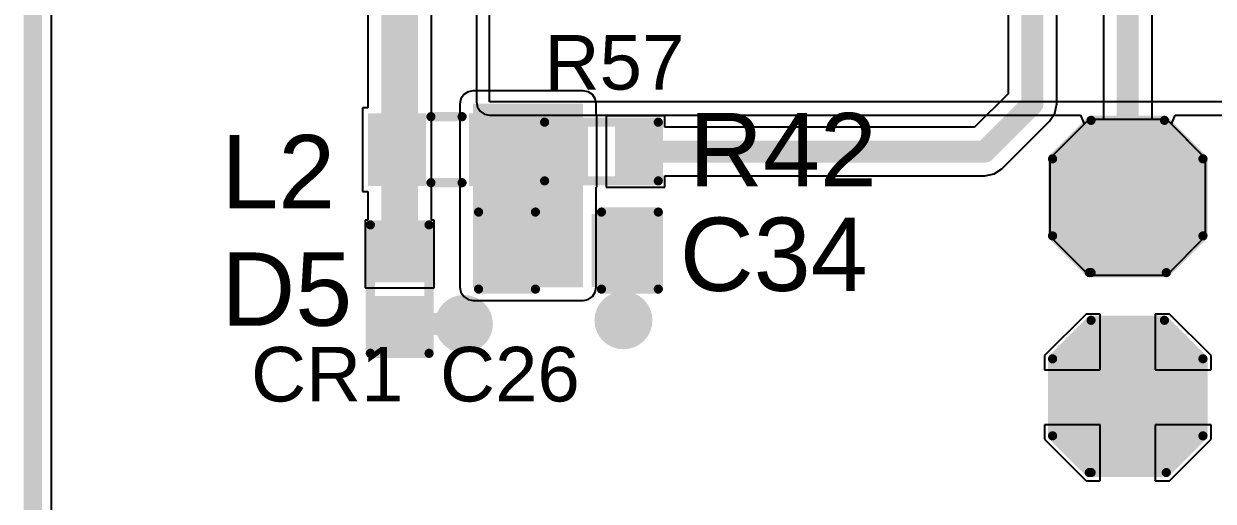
# Model space of a CAD drawing. Header units: inches. Extents: x -0.91 to 3.86, y -0.82 to 4.16.
# Drawn here: x -0.005 to 0.644, y 0.458 to 0.719 of the extents above; entities that cross this region are included whole.
import ezdxf

# ---------------------------------------------------------------- set-up
doc = ezdxf.new("R2010")
doc.units = ezdxf.units.IN
doc.header["$MEASUREMENT"] = 0
for name, color, linetype in [('Board Outline', 216, 'Continuous'), ('Bottom Layer 1', 5, 'Continuous'), ('Bottom Solder', 6, 'Continuous'), ('GND+Signal', 16, 'Continuous'), ('Mechanical 17', 56, 'Continuous'), ('Multi-Layer', 9, 'Continuous'), ('Pad Holes', 156, 'Continuous'), ('PWR+Signal', 76, 'Continuous'), ('Top Layer 1', 1, 'Continuous'), ('Top Overlay', 2, 'Continuous'), ('Top Paste', 8, 'Continuous'), ('Top Solder', 216, 'Continuous'), ('Via Holes', 16, 'Continuous')]:
    doc.layers.add(name, color=color, linetype=linetype)
doc.styles.add('Arial', font='', dxfattribs={"height": 0.2})
doc.styles.get('Arial').set_extended_font_data('Arial')

# ---------------------------------------------------------------- blocks, each defined once
blk = doc.blocks.new('R___0402_122')
at = {"layer": 'Top Layer 1'}
for points in [[(-0.0275, -0.0125), (-0.0275, 0.0125), (-0.0095, 0.0125), (-0.0095, -0.0125)], [(0.0095, -0.0125), (0.0095, 0.0125), (0.0275, 0.0125), (0.0275, -0.0125)]]:
    blk.add_hatch(color=1, dxfattribs=at).paths.add_polyline_path(points)
at = {"layer": 'Top Paste'}
for points in [[(-0.0275, -0.0125), (-0.0275, 0.0125), (-0.0095, 0.0125), (-0.0095, -0.0125)], [(0.0095, -0.0125), (0.0095, 0.0125), (0.0275, 0.0125), (0.0275, -0.0125)]]:
    blk.add_hatch(color=8, dxfattribs=at).paths.add_polyline_path(points)
at = {"layer": 'Top Solder'}
for points in [[(-0.02967, -0.01467), (-0.02967, 0.01467), (-0.00734, 0.01467), (-0.00734, -0.01467)], [(0.00733, -0.01467), (0.00733, 0.01467), (0.02966, 0.01467), (0.02966, -0.01467)]]:
    blk.add_hatch(color=216, dxfattribs=at).paths.add_polyline_path(points)
at = {"layer": 'Top Overlay'}
for points in [[(-0.031, 0.016, 0.005, 0.005, 0), (-0.031, -0.016, 0.005, 0.005, 0)], [(0.031, 0.016, 0.005, 0.005, 0), (-0.031, 0.016, 0.005, 0.005, 0)], [(0.031, 0.016, 0.005, 0.005, 0), (0.031, -0.016, 0.005, 0.005, 0)], [(0.031, -0.016, 0.005, 0.005, 0), (-0.031, -0.016, 0.005, 0.005, 0)], [(0.032, -0.017, 0.000127, 0.000127, 0), (-0.032, -0.017, 0.000127, 0.000127, 0)]]:
    blk.add_lwpolyline(points, format="xyseb", dxfattribs=at)
for points in [[(-0.03225, 0.016, 0.0025, 0.0025, 1), (-0.02975, 0.016, 0.0025, 0.0025, 1)], [(-0.03225, 0.016, 0.0025, 0.0025, 1), (-0.02975, 0.016, 0.0025, 0.0025, 1)], [(0.02975, 0.016, 0.0025, 0.0025, 1), (0.03225, 0.016, 0.0025, 0.0025, 1)], [(0.02975, 0.016, 0.0025, 0.0025, 1), (0.03225, 0.016, 0.0025, 0.0025, 1)], [(-0.03225, -0.016, 0.0025, 0.0025, 1), (-0.02975, -0.016, 0.0025, 0.0025, 1)], [(-0.03225, -0.016, 0.0025, 0.0025, 1), (-0.02975, -0.016, 0.0025, 0.0025, 1)], [(-0.03203, -0.017, 0.0000635, 0.0000635, 1), (-0.03197, -0.017, 0.0000635, 0.0000635, 1)], [(0.02975, -0.016, 0.0025, 0.0025, 1), (0.03225, -0.016, 0.0025, 0.0025, 1)], [(0.02975, -0.016, 0.0025, 0.0025, 1), (0.03225, -0.016, 0.0025, 0.0025, 1)], [(0.03197, -0.017, 0.0000635, 0.0000635, 1), (0.03203, -0.017, 0.0000635, 0.0000635, 1)]]:
    blk.add_lwpolyline(points, format="xyseb", close=True, dxfattribs=at)
blk = doc.blocks.new('IND_0603__1608_M_______176')
at = {"layer": 'Top Layer 1'}
for points in [[(-0.03937, 0.01575), (-0.01575, 0.01575), (-0.01575, -0.01575), (-0.03937, -0.01575)], [(0.01575, 0.01575), (0.03937, 0.01575), (0.03937, -0.01575), (0.01575, -0.01575)]]:
    blk.add_hatch(color=1, dxfattribs=at).paths.add_polyline_path(points)
at = {"layer": 'Top Paste'}
for points in [[(-0.03937, 0.01575), (-0.01575, 0.01575), (-0.01575, -0.01575), (-0.03937, -0.01575)], [(0.01575, 0.01575), (0.03937, 0.01575), (0.03937, -0.01575), (0.01575, -0.01575)]]:
    blk.add_hatch(color=8, dxfattribs=at).paths.add_polyline_path(points)
at = {"layer": 'Top Solder'}
for points in [[(-0.04337, 0.01975), (-0.01175, 0.01975), (-0.01175, -0.01975), (-0.04337, -0.01975)], [(0.01175, 0.01975), (0.04337, 0.01975), (0.04337, -0.01975), (0.01175, -0.01975)]]:
    blk.add_hatch(color=216, dxfattribs=at).paths.add_polyline_path(points)
at = {"layer": 'Top Overlay'}
for points in [[(0.009, 0.018, 0.005, 0.005, 0), (-0.008, 0.018, 0.005, 0.005, 0)], [(0.009, -0.018, 0.005, 0.005, 0), (-0.008, -0.018, 0.005, 0.005, 0)]]:
    blk.add_lwpolyline(points, format="xyseb", dxfattribs=at)
for points in [[(-0.00925, 0.018, 0.0025, 0.0025, 1), (-0.00675, 0.018, 0.0025, 0.0025, 1)], [(0.00775, 0.018, 0.0025, 0.0025, 1), (0.01025, 0.018, 0.0025, 0.0025, 1)], [(-0.00925, -0.018, 0.0025, 0.0025, 1), (-0.00675, -0.018, 0.0025, 0.0025, 1)], [(0.00775, -0.018, 0.0025, 0.0025, 1), (0.01025, -0.018, 0.0025, 0.0025, 1)]]:
    blk.add_lwpolyline(points, format="xyseb", close=True, dxfattribs=at)
blk = doc.blocks.new('T____P______TH_1_8___H_________0_92___179')
at = {"layer": 'Bottom Layer 1'}
blk.add_hatch(color=5, dxfattribs=at).paths.add_polyline_path([(0.01772, 0.03543), (-0.01772, 0.03543), (-0.03543, 0.01772), (-0.03543, -0.01772), (-0.01772, -0.03543), (0.01772, -0.03543), (0.03543, -0.01772), (0.03543, 0.01772)])
at = {"layer": 'Bottom Solder'}
blk.add_hatch(color=6, dxfattribs=at).paths.add_polyline_path([(0.01972, 0.03943), (-0.01972, 0.03943), (-0.03943, 0.01972), (-0.03943, -0.01972), (-0.01972, -0.03943), (0.01972, -0.03943), (0.03943, -0.01972), (0.03943, 0.01972)])
at = {"layer": 'GND+Signal'}
blk.add_hatch(color=16, dxfattribs=at).paths.add_polyline_path([(0.01772, 0.03543), (-0.01772, 0.03543), (-0.03543, 0.01772), (-0.03543, -0.01772), (-0.01772, -0.03543), (0.01772, -0.03543), (0.03543, -0.01772), (0.03543, 0.01772)])
at = {"layer": 'Multi-Layer'}
blk.add_hatch(color=9, dxfattribs=at).paths.add_polyline_path([(0.01772, 0.03543), (-0.01772, 0.03543), (-0.03543, 0.01772), (-0.03543, -0.01772), (-0.01772, -0.03543), (0.01772, -0.03543), (0.03543, -0.01772), (0.03543, 0.01772)])
at = {"layer": 'Pad Holes'}
h = blk.add_hatch(color=7, dxfattribs=at)
edge = h.paths.add_edge_path()
edge.add_arc((0, 0), 0.01811, 0, 360)
at = {"layer": 'PWR+Signal'}
blk.add_hatch(color=76, dxfattribs=at).paths.add_polyline_path([(0.01772, 0.03543), (-0.01772, 0.03543), (-0.03543, 0.01772), (-0.03543, -0.01772), (-0.01772, -0.03543), (0.01772, -0.03543), (0.03543, -0.01772), (0.03543, 0.01772)])
at = {"layer": 'Top Layer 1'}
blk.add_hatch(color=1, dxfattribs=at).paths.add_polyline_path([(0.01772, 0.03543), (-0.01772, 0.03543), (-0.03543, 0.01772), (-0.03543, -0.01772), (-0.01772, -0.03543), (0.01772, -0.03543), (0.03543, -0.01772), (0.03543, 0.01772)])
at = {"layer": 'Top Solder'}
blk.add_hatch(color=216, dxfattribs=at).paths.add_polyline_path([(0.01972, 0.03943), (-0.01972, 0.03943), (-0.03943, 0.01972), (-0.03943, -0.01972), (-0.01972, -0.03943), (0.01972, -0.03943), (0.03943, -0.01972), (0.03943, 0.01972)])
at = {"layer": 'Top Overlay'}
for points in [[(-0.041, 0.021, 0.005, 0.005, 0), (-0.02, 0.042, 0.005, 0.005, 0)], [(-0.02, 0.042, 0.005, 0.005, 0), (0.02, 0.042, 0.005, 0.005, 0)], [(0.02, 0.042, 0.005, 0.005, 0), (0.041, 0.021, 0.005, 0.005, 0)], [(-0.041, -0.021, 0.005, 0.005, 0), (-0.041, 0.021, 0.005, 0.005, 0)], [(0.041, -0.021, 0.005, 0.005, 0), (0.041, 0.021, 0.005, 0.005, 0)], [(-0.041, -0.021, 0.005, 0.005, 0), (-0.021, -0.041, 0.005, 0.005, 0)], [(0.021, -0.041, 0.005, 0.005, 0), (0.041, -0.021, 0.005, 0.005, 0)], [(-0.02, -0.041, 0.005, 0.005, 0), (0.021, -0.041, 0.005, 0.005, 0)]]:
    blk.add_lwpolyline(points, format="xyseb", dxfattribs=at)
for points in [[(-0.02125, 0.042, 0.0025, 0.0025, 1), (-0.01875, 0.042, 0.0025, 0.0025, 1)], [(-0.02125, 0.042, 0.0025, 0.0025, 1), (-0.01875, 0.042, 0.0025, 0.0025, 1)], [(0.01875, 0.042, 0.0025, 0.0025, 1), (0.02125, 0.042, 0.0025, 0.0025, 1)], [(0.01875, 0.042, 0.0025, 0.0025, 1), (0.02125, 0.042, 0.0025, 0.0025, 1)], [(-0.04225, 0.021, 0.0025, 0.0025, 1), (-0.03975, 0.021, 0.0025, 0.0025, 1)], [(-0.04225, 0.021, 0.0025, 0.0025, 1), (-0.03975, 0.021, 0.0025, 0.0025, 1)], [(0.03975, 0.021, 0.0025, 0.0025, 1), (0.04225, 0.021, 0.0025, 0.0025, 1)], [(0.03975, 0.021, 0.0025, 0.0025, 1), (0.04225, 0.021, 0.0025, 0.0025, 1)], [(-0.04225, -0.021, 0.0025, 0.0025, 1), (-0.03975, -0.021, 0.0025, 0.0025, 1)], [(-0.04225, -0.021, 0.0025, 0.0025, 1), (-0.03975, -0.021, 0.0025, 0.0025, 1)], [(0.03975, -0.021, 0.0025, 0.0025, 1), (0.04225, -0.021, 0.0025, 0.0025, 1)], [(0.03975, -0.021, 0.0025, 0.0025, 1), (0.04225, -0.021, 0.0025, 0.0025, 1)], [(-0.02225, -0.041, 0.0025, 0.0025, 1), (-0.01975, -0.041, 0.0025, 0.0025, 1)], [(-0.02125, -0.041, 0.0025, 0.0025, 1), (-0.01875, -0.041, 0.0025, 0.0025, 1)], [(0.01975, -0.041, 0.0025, 0.0025, 1), (0.02225, -0.041, 0.0025, 0.0025, 1)], [(0.01975, -0.041, 0.0025, 0.0025, 1), (0.02225, -0.041, 0.0025, 0.0025, 1)]]:
    blk.add_lwpolyline(points, format="xyseb", close=True, dxfattribs=at)
blk = doc.blocks.new('T____P______TH_1_8___H_________0_92___180')
at = {"layer": 'Bottom Layer 1'}
blk.add_hatch(color=5, dxfattribs=at).paths.add_polyline_path([(0.01772, 0.03543), (-0.01772, 0.03543), (-0.03543, 0.01772), (-0.03543, -0.01772), (-0.01772, -0.03543), (0.01772, -0.03543), (0.03543, -0.01772), (0.03543, 0.01772)])
at = {"layer": 'Bottom Solder'}
blk.add_hatch(color=6, dxfattribs=at).paths.add_polyline_path([(0.01972, 0.03943), (-0.01972, 0.03943), (-0.03943, 0.01972), (-0.03943, -0.01972), (-0.01972, -0.03943), (0.01972, -0.03943), (0.03943, -0.01972), (0.03943, 0.01972)])
at = {"layer": 'GND+Signal'}
blk.add_hatch(color=16, dxfattribs=at).paths.add_polyline_path([(0.01772, 0.03543), (-0.01772, 0.03543), (-0.03543, 0.01772), (-0.03543, -0.01772), (-0.01772, -0.03543), (0.01772, -0.03543), (0.03543, -0.01772), (0.03543, 0.01772)])
at = {"layer": 'Multi-Layer'}
blk.add_hatch(color=9, dxfattribs=at).paths.add_polyline_path([(0.01772, 0.03543), (-0.01772, 0.03543), (-0.03543, 0.01772), (-0.03543, -0.01772), (-0.01772, -0.03543), (0.01772, -0.03543), (0.03543, -0.01772), (0.03543, 0.01772)])
at = {"layer": 'Pad Holes'}
h = blk.add_hatch(color=7, dxfattribs=at)
edge = h.paths.add_edge_path()
edge.add_arc((0, 0), 0.01811, 0, 360)
at = {"layer": 'PWR+Signal'}
blk.add_hatch(color=76, dxfattribs=at).paths.add_polyline_path([(0.01772, 0.03543), (-0.01772, 0.03543), (-0.03543, 0.01772), (-0.03543, -0.01772), (-0.01772, -0.03543), (0.01772, -0.03543), (0.03543, -0.01772), (0.03543, 0.01772)])
at = {"layer": 'Top Layer 1'}
blk.add_hatch(color=1, dxfattribs=at).paths.add_polyline_path([(0.01772, 0.03543), (-0.01772, 0.03543), (-0.03543, 0.01772), (-0.03543, -0.01772), (-0.01772, -0.03543), (0.01772, -0.03543), (0.03543, -0.01772), (0.03543, 0.01772)])
at = {"layer": 'Top Solder'}
blk.add_hatch(color=216, dxfattribs=at).paths.add_polyline_path([(0.01972, 0.03943), (-0.01972, 0.03943), (-0.03943, 0.01972), (-0.03943, -0.01972), (-0.01972, -0.03943), (0.01972, -0.03943), (0.03943, -0.01972), (0.03943, 0.01972)])
at = {"layer": 'Top Overlay'}
for points in [[(-0.041, 0.021, 0.005, 0.005, 0), (-0.02, 0.042, 0.005, 0.005, 0)], [(-0.02, 0.042, 0.005, 0.005, 0), (0.02, 0.042, 0.005, 0.005, 0)], [(0.02, 0.042, 0.005, 0.005, 0), (0.041, 0.021, 0.005, 0.005, 0)], [(-0.041, -0.021, 0.005, 0.005, 0), (-0.041, 0.021, 0.005, 0.005, 0)], [(0.041, -0.021, 0.005, 0.005, 0), (0.041, 0.021, 0.005, 0.005, 0)], [(-0.041, -0.021, 0.005, 0.005, 0), (-0.021, -0.041, 0.005, 0.005, 0)], [(0.021, -0.041, 0.005, 0.005, 0), (0.041, -0.021, 0.005, 0.005, 0)], [(-0.02, -0.041, 0.005, 0.005, 0), (0.021, -0.041, 0.005, 0.005, 0)]]:
    blk.add_lwpolyline(points, format="xyseb", dxfattribs=at)
for points in [[(-0.02125, 0.042, 0.0025, 0.0025, 1), (-0.01875, 0.042, 0.0025, 0.0025, 1)], [(-0.02125, 0.042, 0.0025, 0.0025, 1), (-0.01875, 0.042, 0.0025, 0.0025, 1)], [(0.01875, 0.042, 0.0025, 0.0025, 1), (0.02125, 0.042, 0.0025, 0.0025, 1)], [(0.01875, 0.042, 0.0025, 0.0025, 1), (0.02125, 0.042, 0.0025, 0.0025, 1)], [(-0.04225, 0.021, 0.0025, 0.0025, 1), (-0.03975, 0.021, 0.0025, 0.0025, 1)], [(-0.04225, 0.021, 0.0025, 0.0025, 1), (-0.03975, 0.021, 0.0025, 0.0025, 1)], [(0.03975, 0.021, 0.0025, 0.0025, 1), (0.04225, 0.021, 0.0025, 0.0025, 1)], [(0.03975, 0.021, 0.0025, 0.0025, 1), (0.04225, 0.021, 0.0025, 0.0025, 1)], [(-0.04225, -0.021, 0.0025, 0.0025, 1), (-0.03975, -0.021, 0.0025, 0.0025, 1)], [(-0.04225, -0.021, 0.0025, 0.0025, 1), (-0.03975, -0.021, 0.0025, 0.0025, 1)], [(0.03975, -0.021, 0.0025, 0.0025, 1), (0.04225, -0.021, 0.0025, 0.0025, 1)], [(0.03975, -0.021, 0.0025, 0.0025, 1), (0.04225, -0.021, 0.0025, 0.0025, 1)], [(-0.02225, -0.041, 0.0025, 0.0025, 1), (-0.01975, -0.041, 0.0025, 0.0025, 1)], [(-0.02125, -0.041, 0.0025, 0.0025, 1), (-0.01875, -0.041, 0.0025, 0.0025, 1)], [(0.01975, -0.041, 0.0025, 0.0025, 1), (0.02225, -0.041, 0.0025, 0.0025, 1)], [(0.01975, -0.041, 0.0025, 0.0025, 1), (0.02225, -0.041, 0.0025, 0.0025, 1)]]:
    blk.add_lwpolyline(points, format="xyseb", close=True, dxfattribs=at)
blk = doc.blocks.new('D_____0402_212')
at = {"layer": 'Top Layer 1'}
for points in [[(-0.03051, -0.01181), (-0.03051, 0.01181), (-0.00768, 0.01181), (-0.00768, -0.01181)], [(0.00768, -0.01181), (0.00768, 0.01181), (0.03051, 0.01181), (0.03051, -0.01181)]]:
    blk.add_hatch(color=1, dxfattribs=at).paths.add_polyline_path(points)
at = {"layer": 'Top Paste'}
for points in [[(-0.03051, -0.01181), (-0.03051, 0.01181), (-0.00768, 0.01181), (-0.00768, -0.01181)], [(0.00768, -0.01181), (0.00768, 0.01181), (0.03051, 0.01181), (0.03051, -0.01181)]]:
    blk.add_hatch(color=8, dxfattribs=at).paths.add_polyline_path(points)
at = {"layer": 'Top Solder'}
for points in [[(-0.03451, -0.01581), (-0.03451, 0.01581), (-0.00368, 0.01581), (-0.00368, -0.01581)], [(0.00368, -0.01581), (0.00368, 0.01581), (0.03451, 0.01581), (0.03451, -0.01581)]]:
    blk.add_hatch(color=216, dxfattribs=at).paths.add_polyline_path(points)
at = {"layer": 'Top Overlay'}
for points in [[(-0.035, 0.016, 0.005, 0.005, 0), (0.035, 0.016, 0.005, 0.005, 0)], [(-0.035, 0.016, 0.005, 0.005, 0), (-0.035, -0.016, 0.005, 0.005, 0)], [(0.035, 0.016, 0.005, 0.005, 0), (0.035, -0.016, 0.005, 0.005, 0)], [(-0.035, -0.016, 0.005, 0.005, 0), (0.035, -0.016, 0.005, 0.005, 0)]]:
    blk.add_lwpolyline(points, format="xyseb", dxfattribs=at)
for points in [[(-0.03625, 0.016, 0.0025, 0.0025, 1), (-0.03375, 0.016, 0.0025, 0.0025, 1)], [(-0.03625, 0.016, 0.0025, 0.0025, 1), (-0.03375, 0.016, 0.0025, 0.0025, 1)], [(0.03375, 0.016, 0.0025, 0.0025, 1), (0.03625, 0.016, 0.0025, 0.0025, 1)], [(0.03375, 0.016, 0.0025, 0.0025, 1), (0.03625, 0.016, 0.0025, 0.0025, 1)], [(-0.03625, -0.016, 0.0025, 0.0025, 1), (-0.03375, -0.016, 0.0025, 0.0025, 1)], [(-0.03625, -0.016, 0.0025, 0.0025, 1), (-0.03375, -0.016, 0.0025, 0.0025, 1)], [(0.03375, -0.016, 0.0025, 0.0025, 1), (0.03625, -0.016, 0.0025, 0.0025, 1)], [(0.03375, -0.016, 0.0025, 0.0025, 1), (0.03625, -0.016, 0.0025, 0.0025, 1)]]:
    blk.add_lwpolyline(points, format="xyseb", close=True, dxfattribs=at)
blk = doc.blocks.new('C___0603_217')
at = {"layer": 'Top Layer 1'}
for points in [[(-0.015, 0.0175), (-0.015, -0.0175), (-0.045, -0.0175), (-0.045, 0.0175)], [(0.045, 0.0175), (0.045, -0.0175), (0.015, -0.0175), (0.015, 0.0175)]]:
    blk.add_hatch(color=1, dxfattribs=at).paths.add_polyline_path(points)
at = {"layer": 'Top Paste'}
for points in [[(-0.015, 0.0175), (-0.015, -0.0175), (-0.045, -0.0175), (-0.045, 0.0175)], [(0.045, 0.0175), (0.045, -0.0175), (0.015, -0.0175), (0.015, 0.0175)]]:
    blk.add_hatch(color=8, dxfattribs=at).paths.add_polyline_path(points)
at = {"layer": 'Top Solder'}
for points in [[(-0.01264, 0.01986), (-0.01264, -0.01986), (-0.04736, -0.01986), (-0.04736, 0.01986)], [(0.04736, 0.01986), (0.04736, -0.01986), (0.01264, -0.01986), (0.01264, 0.01986)]]:
    blk.add_hatch(color=216, dxfattribs=at).paths.add_polyline_path(points)
at = {"layer": 'Top Overlay'}
for points in [[(-0.049, 0.021, 0.005, 0.005, 0), (-0.018, 0.021, 0.005, 0.005, 0)], [(-0.049, -0.021, 0.005, 0.005, 0), (-0.049, 0.021, 0.005, 0.005, 0)], [(0.018, 0.021, 0.005, 0.005, 0), (0.049, 0.021, 0.005, 0.005, 0)], [(0.049, -0.021, 0.005, 0.005, 0), (0.049, 0.021, 0.005, 0.005, 0)], [(-0.049, -0.021, 0.005, 0.005, 0), (-0.018, -0.021, 0.005, 0.005, 0)], [(0.018, -0.021, 0.005, 0.005, 0), (0.049, -0.021, 0.005, 0.005, 0)]]:
    blk.add_lwpolyline(points, format="xyseb", dxfattribs=at)
for points in [[(-0.05025, 0.021, 0.0025, 0.0025, 1), (-0.04775, 0.021, 0.0025, 0.0025, 1)], [(-0.05025, 0.021, 0.0025, 0.0025, 1), (-0.04775, 0.021, 0.0025, 0.0025, 1)], [(-0.01925, 0.021, 0.0025, 0.0025, 1), (-0.01675, 0.021, 0.0025, 0.0025, 1)], [(0.01675, 0.021, 0.0025, 0.0025, 1), (0.01925, 0.021, 0.0025, 0.0025, 1)], [(0.04775, 0.021, 0.0025, 0.0025, 1), (0.05025, 0.021, 0.0025, 0.0025, 1)], [(0.04775, 0.021, 0.0025, 0.0025, 1), (0.05025, 0.021, 0.0025, 0.0025, 1)], [(-0.05025, -0.021, 0.0025, 0.0025, 1), (-0.04775, -0.021, 0.0025, 0.0025, 1)], [(-0.05025, -0.021, 0.0025, 0.0025, 1), (-0.04775, -0.021, 0.0025, 0.0025, 1)], [(-0.01925, -0.021, 0.0025, 0.0025, 1), (-0.01675, -0.021, 0.0025, 0.0025, 1)], [(0.01675, -0.021, 0.0025, 0.0025, 1), (0.01925, -0.021, 0.0025, 0.0025, 1)], [(0.04775, -0.021, 0.0025, 0.0025, 1), (0.05025, -0.021, 0.0025, 0.0025, 1)], [(0.04775, -0.021, 0.0025, 0.0025, 1), (0.05025, -0.021, 0.0025, 0.0025, 1)]]:
    blk.add_lwpolyline(points, format="xyseb", close=True, dxfattribs=at)

msp = doc.modelspace()

# ---------------------------------------------------------------- hatches: boundary and pattern name
at = {"layer": 'Bottom Layer 1'}
h = msp.add_hatch(color=5, dxfattribs=at)
edge = h.paths.add_edge_path()
edge.add_arc((0.235, 0.555), 0.01181, 0, 360)
h = msp.add_hatch(color=5, dxfattribs=at)
edge = h.paths.add_edge_path()
edge.add_arc((0.322, 0.557), 0.01181, 0, 360)
at = {"layer": 'Bottom Solder'}
h = msp.add_hatch(color=6, dxfattribs=at)
edge = h.paths.add_edge_path()
edge.add_arc((0.235, 0.555), 0.01581, 0, 360)
h = msp.add_hatch(color=6, dxfattribs=at)
edge = h.paths.add_edge_path()
edge.add_arc((0.322, 0.557), 0.01581, 0, 360)
at = {"layer": 'GND+Signal'}
h = msp.add_hatch(color=16, dxfattribs=at)
edge = h.paths.add_edge_path()
edge.add_arc((0.235, 0.555), 0.01181, 0, 360)
h = msp.add_hatch(color=16, dxfattribs=at)
edge = h.paths.add_edge_path()
edge.add_arc((0.322, 0.557), 0.01181, 0, 360)
at = {"layer": 'PWR+Signal'}
h = msp.add_hatch(color=76, dxfattribs=at)
edge = h.paths.add_edge_path()
edge.add_arc((0.235, 0.555), 0.01181, 0, 360)
h = msp.add_hatch(color=76, dxfattribs=at)
edge = h.paths.add_edge_path()
edge.add_arc((0.322, 0.557), 0.01181, 0, 360)
at = {"layer": 'Top Layer 1'}
msp.add_hatch(color=1, dxfattribs=at).paths.add_polyline_path([(0.24, 0.575), (0.3, 0.575), (0.3, 0.675), (0.24, 0.675)])
h = msp.add_hatch(color=1, dxfattribs=at)
edge = h.paths.add_edge_path()
edge.add_arc((0.235, 0.555), 0.01181, 0, 360)
h = msp.add_hatch(color=1, dxfattribs=at)
edge = h.paths.add_edge_path()
edge.add_arc((0.322, 0.557), 0.01181, 0, 360)
at = {"layer": 'Via Holes'}
h = msp.add_hatch(color=7, dxfattribs=at)
edge = h.paths.add_edge_path()
edge.add_arc((0.235, 0.555), 0.00591, 0, 360)
h = msp.add_hatch(color=7, dxfattribs=at)
edge = h.paths.add_edge_path()
edge.add_arc((0.322, 0.557), 0.00591, 0, 360)

# ---------------------------------------------------------------- linework, layer by layer
at = {"layer": 'Board Outline'}
msp.add_lwpolyline([(0, 0, 0.01, 0.01, 0), (0, 4.15, 0.01, 0.01, 0)], format="xyseb", dxfattribs=at)
at = {"layer": 'Bottom Layer 1'}
for p, q in [((0.0102, 0.0102), (0.0102, 4.1398)), ((0.57578, 0.66643), (0.55457, 0.64522)), ((0.61822, 0.66643), (0.57578, 0.66643)), ((0.63943, 0.64522), (0.61822, 0.66643)), ((0.55457, 0.64522), (0.55457, 0.60278)), ((0.63943, 0.60278), (0.63943, 0.64522)), ((0.55457, 0.60278), (0.57578, 0.58157)), ((0.61822, 0.58157), (0.63943, 0.60278)), ((0.57578, 0.58157), (0.61822, 0.58157)), ((0.57428, 0.56043), (0.55157, 0.53772)), ((0.582, 0.56043), (0.57428, 0.56043)), ((0.582, 0.53), (0.582, 0.56043)), ((0.61972, 0.56043), (0.612, 0.56043)), ((0.612, 0.56043), (0.612, 0.53)), ((0.64243, 0.53772), (0.61972, 0.56043)), ((0.55157, 0.53772), (0.55157, 0.53)), ((0.64243, 0.53), (0.64243, 0.53772)), ((0.55157, 0.53), (0.582, 0.53)), ((0.612, 0.53), (0.64243, 0.53)), ((0.582, 0.5), (0.55157, 0.5)), ((0.55157, 0.5), (0.55157, 0.49228)), ((0.582, 0.46957), (0.582, 0.5)), ((0.64243, 0.5), (0.612, 0.5)), ((0.612, 0.5), (0.612, 0.46957)), ((0.64243, 0.49228), (0.64243, 0.5)), ((0.55157, 0.49228), (0.57428, 0.46957)), ((0.61972, 0.46957), (0.64243, 0.49228)), ((0.57428, 0.46957), (0.582, 0.46957)), ((0.612, 0.46957), (0.61972, 0.46957))]:
    msp.add_line(p, q, dxfattribs=at)
at = {"layer": 'GND+Signal'}
for p, q in [((0.0102, 0.0102), (0.0102, 2.40832)), ((0.57578, 0.66643), (0.55457, 0.64522)), ((0.61822, 0.66643), (0.57578, 0.66643)), ((0.63943, 0.64522), (0.61822, 0.66643)), ((0.55457, 0.64522), (0.55457, 0.60278)), ((0.63943, 0.60278), (0.63943, 0.64522)), ((0.55457, 0.60278), (0.57578, 0.58157)), ((0.61822, 0.58157), (0.63943, 0.60278)), ((0.57578, 0.58157), (0.61822, 0.58157)), ((0.57428, 0.56043), (0.55157, 0.53772)), ((0.582, 0.56043), (0.57428, 0.56043)), ((0.582, 0.53), (0.582, 0.56043)), ((0.61972, 0.56043), (0.612, 0.56043)), ((0.612, 0.56043), (0.612, 0.53)), ((0.64243, 0.53772), (0.61972, 0.56043)), ((0.55157, 0.53772), (0.55157, 0.53)), ((0.64243, 0.53), (0.64243, 0.53772)), ((0.55157, 0.53), (0.582, 0.53)), ((0.612, 0.53), (0.64243, 0.53)), ((0.582, 0.5), (0.55157, 0.5)), ((0.55157, 0.5), (0.55157, 0.49228)), ((0.582, 0.46957), (0.582, 0.5)), ((0.64243, 0.5), (0.612, 0.5)), ((0.612, 0.5), (0.612, 0.46957)), ((0.64243, 0.49228), (0.64243, 0.5)), ((0.55157, 0.49228), (0.57428, 0.46957)), ((0.61972, 0.46957), (0.64243, 0.49228)), ((0.57428, 0.46957), (0.582, 0.46957)), ((0.612, 0.46957), (0.61972, 0.46957))]:
    msp.add_line(p, q, dxfattribs=at)
at = {"layer": 'PWR+Signal'}
for p, q in [((0.0102, 0.0102), (0.0102, 4.1398)), ((0.24186, 0.74985), (0.24186, 0.676)), ((0.249, 0.676), (0.249, 0.74985)), ((0.24186, 0.676), (0.24241, 0.67327)), ((3.556, 0.676), (0.249, 0.676)), ((0.24241, 0.67327), (0.24395, 0.67095)), ((0.24395, 0.67095), (0.24627, 0.66941)), ((0.24627, 0.66941), (0.249, 0.66886)), ((0.249, 0.66886), (0.57114, 0.66886)), ((0.57114, 0.66886), (0.57321, 0.66386)), ((0.62079, 0.66386), (0.62286, 0.66886)), ((0.62286, 0.66886), (3.556, 0.66886)), ((0.57321, 0.66386), (0.55457, 0.64522)), ((0.63943, 0.64522), (0.62079, 0.66386)), ((0.55457, 0.64522), (0.55457, 0.60278)), ((0.63943, 0.60278), (0.63943, 0.64522)), ((0.55457, 0.60278), (0.57578, 0.58157)), ((0.61822, 0.58157), (0.63943, 0.60278)), ((0.57578, 0.58157), (0.61822, 0.58157)), ((0.57428, 0.56043), (0.55157, 0.53772)), ((0.582, 0.56043), (0.57428, 0.56043)), ((0.582, 0.53), (0.582, 0.56043)), ((0.61972, 0.56043), (0.612, 0.56043)), ((0.612, 0.56043), (0.612, 0.53)), ((0.64243, 0.53772), (0.61972, 0.56043)), ((0.55157, 0.53772), (0.55157, 0.53)), ((0.64243, 0.53), (0.64243, 0.53772)), ((0.55157, 0.53), (0.582, 0.53)), ((0.612, 0.53), (0.64243, 0.53)), ((0.582, 0.5), (0.55157, 0.5)), ((0.55157, 0.5), (0.55157, 0.49228)), ((0.582, 0.46957), (0.582, 0.5)), ((0.64243, 0.5), (0.612, 0.5)), ((0.612, 0.5), (0.612, 0.46957)), ((0.64243, 0.49228), (0.64243, 0.5)), ((0.55157, 0.49228), (0.57428, 0.46957)), ((0.61972, 0.46957), (0.64243, 0.49228)), ((0.57428, 0.46957), (0.582, 0.46957)), ((0.612, 0.46957), (0.61972, 0.46957))]:
    msp.add_line(p, q, dxfattribs=at)
at = {"layer": 'Top Layer 1'}
for p, q in [((0.0102, 0.0102), (0.0102, 2.24497)), ((0.61025, 0.66643), (0.61025, 1.208)), ((0.58375, 1.20251), (0.58375, 0.66643)), ((0.55825, 0.675), (0.55825, 0.95)), ((0.53175, 0.94451), (0.53175, 0.68049)), ((0.18267, 0.82849), (0.18267, 0.67275)), ((0.21733, 0.61151), (0.21733, 0.82849)), ((0.23727, 0.68159), (0.23495, 0.68005)), ((0.24, 0.68214), (0.23727, 0.68159)), ((0.3, 0.68214), (0.24, 0.68214)), ((0.30273, 0.68159), (0.3, 0.68214)), ((0.30505, 0.68005), (0.30273, 0.68159)), ((0.23341, 0.67773), (0.23286, 0.675)), ((0.23286, 0.675), (0.23286, 0.575)), ((0.23495, 0.68005), (0.23341, 0.67773)), ((0.30659, 0.67773), (0.30505, 0.68005)), ((0.30714, 0.675), (0.30659, 0.67773)), ((0.30714, 0.6685), (0.30714, 0.675)), ((0.53175, 0.68049), (0.51351, 0.66225)), ((0.55725, 0.66993), (0.55825, 0.675)), ((0.55825, 0.675), (0.55825, 0.675)), ((0.18267, 0.67275), (0.17963, 0.67275)), ((0.17963, 0.67275), (0.17963, 0.62725)), ((0.3075, 0.6685), (0.30714, 0.6685)), ((0.3075, 0.6295), (0.3075, 0.6685)), ((0.3445, 0.6685), (0.3125, 0.6685)), ((0.3125, 0.6685), (0.3125, 0.6295)), ((0.3445, 0.66225), (0.3445, 0.6685)), ((0.55437, 0.66563), (0.55725, 0.66993)), ((0.51351, 0.66225), (0.3445, 0.66225)), ((0.52837, 0.63963), (0.55437, 0.66563)), ((0.57578, 0.66643), (0.55457, 0.64522)), ((0.58375, 0.66643), (0.57578, 0.66643)), ((0.61822, 0.66643), (0.61025, 0.66643)), ((0.63943, 0.64522), (0.61822, 0.66643)), ((0.55457, 0.64522), (0.55457, 0.60278)), ((0.63943, 0.60278), (0.63943, 0.64522)), ((0.3445, 0.6295), (0.3445, 0.63575)), ((0.3445, 0.63575), (0.519, 0.63575)), ((0.519, 0.63575), (0.52407, 0.63675)), ((0.52407, 0.63675), (0.52837, 0.63963)), ((0.30714, 0.575), (0.30714, 0.6295)), ((0.30714, 0.6295), (0.3075, 0.6295)), ((0.3125, 0.6295), (0.3445, 0.6295)), ((0.17963, 0.62725), (0.18267, 0.62725)), ((0.18267, 0.62725), (0.18267, 0.61151)), ((0.18267, 0.61151), (0.18119, 0.61151)), ((0.18119, 0.61151), (0.18119, 0.57468)), ((0.21881, 0.61151), (0.21733, 0.61151)), ((0.21881, 0.57468), (0.21881, 0.61151)), ((0.55457, 0.60278), (0.57578, 0.58157)), ((0.61822, 0.58157), (0.63943, 0.60278)), ((0.57578, 0.58157), (0.61822, 0.58157)), ((0.18119, 0.57468), (0.21881, 0.57468)), ((0.23286, 0.575), (0.23341, 0.57227)), ((0.23341, 0.57227), (0.23495, 0.56995)), ((0.30505, 0.56995), (0.30659, 0.57227)), ((0.30659, 0.57227), (0.30714, 0.575)), ((0.23495, 0.56995), (0.23727, 0.56841)), ((0.23727, 0.56841), (0.24, 0.56786)), ((0.24, 0.56786), (0.3, 0.56786)), ((0.3, 0.56786), (0.30273, 0.56841)), ((0.30273, 0.56841), (0.30505, 0.56995)), ((0.57428, 0.56043), (0.55157, 0.53772)), ((0.582, 0.56043), (0.57428, 0.56043)), ((0.582, 0.53), (0.582, 0.56043)), ((0.61972, 0.56043), (0.612, 0.56043)), ((0.612, 0.56043), (0.612, 0.53)), ((0.64243, 0.53772), (0.61972, 0.56043)), ((0.55157, 0.53772), (0.55157, 0.53)), ((0.64243, 0.53), (0.64243, 0.53772)), ((0.55157, 0.53), (0.582, 0.53)), ((0.612, 0.53), (0.64243, 0.53)), ((0.582, 0.5), (0.55157, 0.5)), ((0.55157, 0.5), (0.55157, 0.49228)), ((0.582, 0.46957), (0.582, 0.5)), ((0.64243, 0.5), (0.612, 0.5)), ((0.612, 0.5), (0.612, 0.46957)), ((0.64243, 0.49228), (0.64243, 0.5)), ((0.55157, 0.49228), (0.57428, 0.46957)), ((0.61972, 0.46957), (0.64243, 0.49228)), ((0.57428, 0.46957), (0.582, 0.46957)), ((0.612, 0.46957), (0.61972, 0.46957))]:
    msp.add_line(p, q, dxfattribs=at)
for points in [[(0.597, 0.624, 0.012, 0.012, 0), (0.597, 1.208, 0.012, 0.012, 0)], [(0.545, 0.675, 0.012, 0.012, 0), (0.545, 0.95, 0.012, 0.012, 0)], [(0.2, 0.59309, 0.02, 0.02, 0), (0.2, 0.88, 0.02, 0.02, 0)], [(0.519, 0.649, 0.012, 0.012, 0), (0.545, 0.675, 0.012, 0.012, 0)], [(0.3285, 0.649, 0.012, 0.012, 0), (0.519, 0.649, 0.012, 0.012, 0)], [(0.322, 0.557, 0.012, 0.012, 0), (0.322, 0.595, 0.012, 0.012, 0)], [(0.2, 0.55491, 0.012, 0.012, 0), (0.20009, 0.555, 0.012, 0.012, 0)], [(0.20009, 0.555, 0.012, 0.012, 0), (0.235, 0.555, 0.012, 0.012, 0)]]:
    msp.add_lwpolyline(points, format="xyseb", dxfattribs=at)
for points in [[(0.542, 0.675, 0.006, 0.006, 1), (0.548, 0.675, 0.006, 0.006, 1)], [(0.542, 0.675, 0.006, 0.006, 1), (0.548, 0.675, 0.006, 0.006, 1)], [(0.3255, 0.649, 0.006, 0.006, 1), (0.3315, 0.649, 0.006, 0.006, 1)], [(0.516, 0.649, 0.006, 0.006, 1), (0.522, 0.649, 0.006, 0.006, 1)], [(0.516, 0.649, 0.006, 0.006, 1), (0.522, 0.649, 0.006, 0.006, 1)], [(0.594, 0.624, 0.006, 0.006, 1), (0.6, 0.624, 0.006, 0.006, 1)], [(0.195, 0.59309, 0.01, 0.01, 1), (0.205, 0.59309, 0.01, 0.01, 1)], [(0.319, 0.595, 0.006, 0.006, 1), (0.325, 0.595, 0.006, 0.006, 1)], [(0.197, 0.55491, 0.006, 0.006, 1), (0.203, 0.55491, 0.006, 0.006, 1)], [(0.19709, 0.555, 0.006, 0.006, 1), (0.20309, 0.555, 0.006, 0.006, 1)], [(0.19709, 0.555, 0.006, 0.006, 1), (0.20309, 0.555, 0.006, 0.006, 1)], [(0.232, 0.555, 0.006, 0.006, 1), (0.238, 0.555, 0.006, 0.006, 1)], [(0.319, 0.557, 0.006, 0.006, 1), (0.325, 0.557, 0.006, 0.006, 1)]]:
    msp.add_lwpolyline(points, format="xyseb", close=True, dxfattribs=at)

# ---------------------------------------------------------------- block references
for name, p, rotation in [('IND_0603__1608_M_______176', (0.226, 0.65), 180), ('R___0402_122', (0.31, 0.649), 180), ('D_____0402_212', (0.2, 0.574), 90)]:
    msp.add_blockref(name, p, dxfattribs=dict(rotation=rotation))
for name, p in [('T____P______TH_1_8___H_________0_92___180', (0.597, 0.624)), ('C___0603_217', (0.292, 0.595)), ('T____P______TH_1_8___H_________0_92___179', (0.597, 0.515))]:
    msp.add_blockref(name, p)

# ---------------------------------------------------------------- texts
at = {"layer": 'Mechanical 17', "style": 'Arial'}
for s, p in [('R57', (0.27897, 0.68275)), ('CR1', (0.11892, 0.51275)), ('C26', (0.22197, 0.51275))]:
    msp.add_text(s, height=0.02975, dxfattribs=at).set_placement(p)
at = {"layer": 'Top Overlay', "style": 'Arial'}
for s, p in [('R42', (0.35768, 0.63001)), ('L2', (0.10268, 0.61801)), ('C34', (0.35268, 0.57301)), ('D5', (0.10268, 0.55401))]:
    msp.add_text(s, height=0.04, dxfattribs=at).set_placement(p)

doc.saveas('drawing.dxf')
